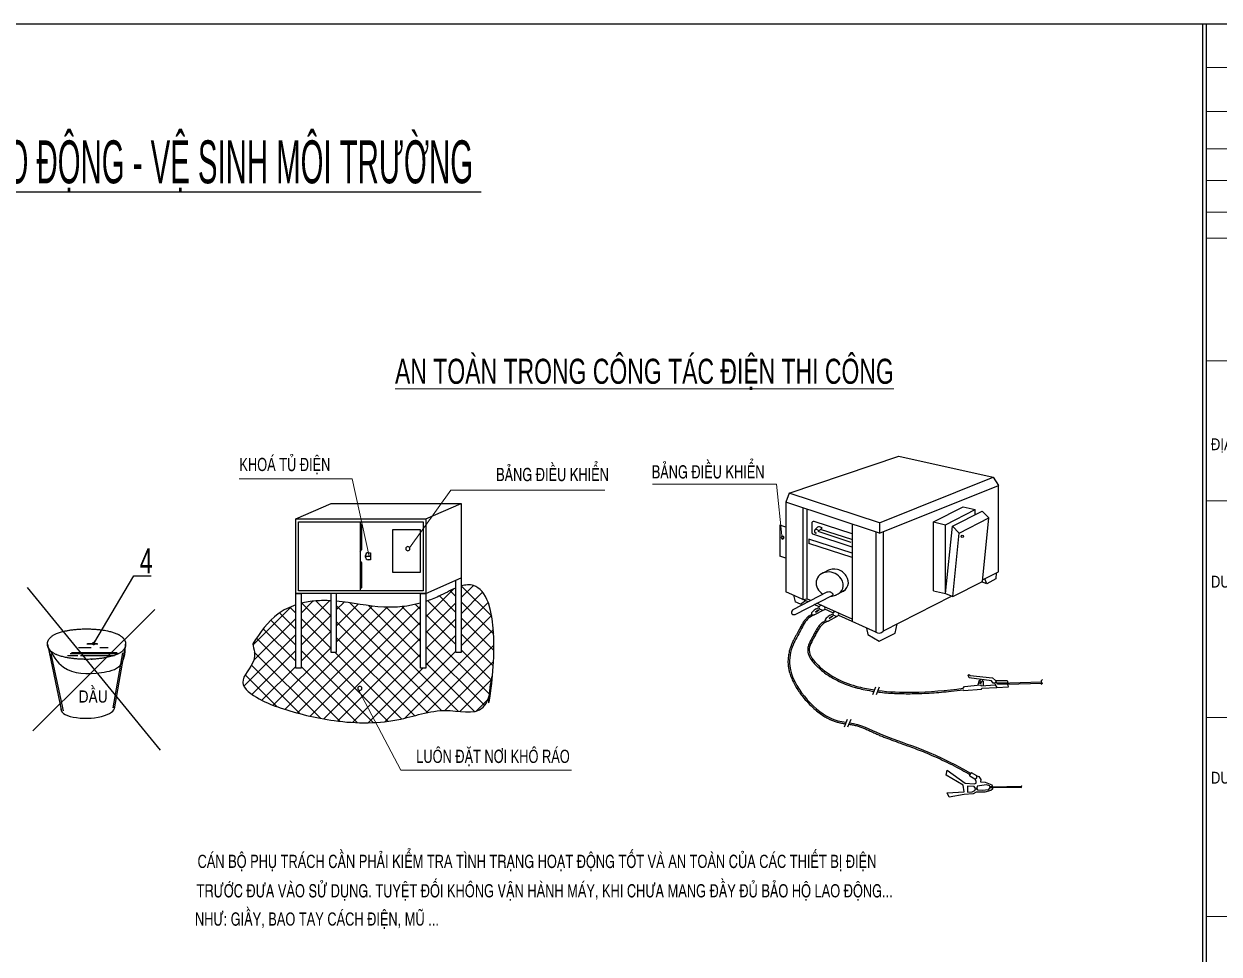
# Model space of a CAD drawing. Header units: millimetres. Extents: x -346728 to 1320345, y -537202 to -385966.
# Drawn here: x 756256 to 790006, y -506856 to -480568 of the extents above; entities that cross this region are included whole.
import ezdxf
from ezdxf.enums import TextEntityAlignment as Align

# ---------------------------------------------------------------- set-up
doc = ezdxf.new("R2010")
doc.units = ezdxf.units.MM
doc.header["$LTSCALE"] = 100
for name, color, linetype in [('1', 1, 'Continuous'), ('3', 3, 'Continuous'), ('hach', 253, 'Continuous'), ('manh', 4, 'Continuous')]:
    doc.layers.add(name, color=color, linetype=linetype)
for name, color, linetype, lineweight in [('Chu text vini xxxxxxxxxxxxxxxxxxxxxxxxxxxxxxxxx', 7, 'Continuous', 15), ('DIM', 5, 'Continuous', 20), ('Khich thuoc 0.2', 8, 'Continuous', 20), ('TEXT', 8, 'Continuous', 25), ('TUONG', 4, 'Continuous', 20)]:
    doc.layers.add(name, color=color, linetype=linetype, lineweight=lineweight)
doc.styles.add('AVANTH', font='VHAVAN.TTF')
doc.styles.add('KT-ND-.SHX', font='Arial_1.ttf', dxfattribs={"width": 0.8})
doc.styles.add('l1', font='VHAVAN.TTF', dxfattribs={"width": 0.8})
doc.styles.add('T2', font='VHARIALN.TTF', dxfattribs={"width": 0.8})
doc.styles.add('WMF-.VnArial NarrowH0', font='VHARIALN.TTF')
doc.dimstyles.new('1', dxfattribs={"dimtxt": 300, "dimasz": 100, "dimexe": 120, "dimexo": 0, "dimgap": 70, "dimtad": 1, "dimtoh": 1, "dimdec": 0, "dimlfac": 0.625, "dimzin": 0, "dimdsep": 46, "dimtxsty": 'AVANTH', "dimblk": 'DOT', "dimcen": 0.1, "dimdle": 70, "dimclrd": 8, "dimclre": 8, "dimclrt": 4, "dimadec": 0, "dimazin": 0, "dimtfac": 1, "dimtdec": 0, "dimtix": 1, "dimtmove": 2, "dimatfit": 0, "dimldrblk": 'DOT', "dimfxl": 1, "dimtolj": 1, "dimtzin": 0, "dimarcsym": 0})

# ---------------------------------------------------------------- blocks, each defined once
blk = doc.blocks.new('LVL-KHUNGTEN')
at = {"color": 1}
blk.add_line((111604, 41093), (111604, 62), dxfattribs=at)
blk.add_lwpolyline([(61073, 41093), (119124, 41093), (119124, 62), (61073, 62)], close=True)
blk.add_lwpolyline([(111534, 41093), (119124, 41093), (119124, 62), (111534, 62)], close=True, dxfattribs=at)
at = {"layer": 'DEFPOINTS'}
blk.add_line((61073, 41093), (119124, 41093), dxfattribs=at)
at = {"layer": 'DIM'}
for p, q in [((111604, 40173), (119051, 40173)), ((111604, 39246), (119051, 39246)), ((111604, 38460), (119051, 38460)), ((111604, 37789), (119051, 37789)), ((111604, 37118), (119051, 37118)), ((111604, 36573), (119051, 36573)), ((111604, 33988), (119051, 33988)), ((111604, 31031), (119051, 31031)), ((111604, 26462), (119051, 26462)), ((111604, 22265), (119051, 22265))]:
    blk.add_line(p, q, dxfattribs=at)
at = {"layer": 'Chu text vini xxxxxxxxxxxxxxxxxxxxxxxxxxxxxxxxx', "style": 'KT-ND-.SHX', "width": 0.8}
for s, p in [('ĐỊA ĐIỂM/ LOCATION: ', (113184, 32235)), ('DUYỆT/ CONFIRM BY:', (113161, 29333)), ('DUYỆT/ CONFIRM BY:', (113161, 25198))]:
    blk.add_text(s, height=248.79, rotation=360, dxfattribs=at).set_placement(p, align=Align.MIDDLE)

msp = doc.modelspace()

# ---------------------------------------------------------------- hatches: boundary and pattern name
at = {"layer": 'hach'}
h = msp.add_hatch(dxfattribs=at)
h.set_pattern_fill('ANSI37', color=256, scale=101.091092, style=0)
h.set_pattern_definition([(45, (462608.36, -720618), (-226.95598, 226.95598), []), (135, (462608.36, -720618), (-226.95598, -226.95598), [])])
edge = h.paths.add_edge_path()
edge.add_spline(control_points=[(763931.9, -496988.7), (763752.4, -497049.1), (763246.9, -497297.9), (762927.9, -497770), (762715.9, -498083.8), (762754.2, -498242.4), (762849.6, -498636.9), (762186.2, -499181.8), (762922.3, -499688.7), (763757, -499997.8), (765116.6, -500343.9), (766787.3, -500343.1), (768086.2, -499818), (769165.4, -500142.4), (769362.2, -499658.7), (769382.7, -499594.6)], knot_values=[23854.3430677, 23854.3430677, 23854.3430677, 23854.3430677, 24590.8305975, 26051.7016508, 26051.7016508, 26051.7016508, 26670.6464248, 27591.4443716, 28465.2423648, 29314.7073415, 31379.9872113, 33858.473315, 35729.4168186, 37090.631725, 37284.2314358, 37284.2314358, 37284.2314358, 37284.2314358], degree=3, periodic=0)
edge.add_spline(control_points=[(769382.7, -499594.6), (769469, -499324.5), (769496.8, -498680.2), (769402.2, -499400.1), (769383.4, -499587.3), (769382.7, -499594.6)], knot_values=[37284.2314358, 37284.2314358, 37284.2314358, 37284.2314358, 38100.0016342, 38835.3623148, 38866.1912967, 38866.1912967, 38866.1912967, 38866.1912967], degree=3, periodic=0)
edge.add_spline(control_points=[(769382.7, -499594.6), (769302.6, -500410.4), (769871.9, -497388.1), (769039.3, -496383.5), (768726.9, -496418.7), (768602.6, -496456.5)], knot_values=[38866.1912967, 38866.1912967, 38866.1912967, 38866.1912967, 42321.6574601, 43172.80517, 43690.5221709, 43690.5221709, 43690.5221709, 43690.5221709], degree=3, periodic=0)
edge.add_line((768602.6, -496456.5), (768602.6, -498333.3))
edge.add_line((768602.6, -498333.3), (768453.5, -498333.3))
edge.add_line((768453.5, -498333.3), (768453.5, -496511.2))
edge.add_spline(control_points=[(768453.5, -496511.2), (768295.7, -496577.4), (768007.5, -496736.2), (767726.5, -496848.5), (767606.7, -496888.7)], knot_values=[43893.950397, 43893.950397, 43893.950397, 43893.950397, 44530.5193377, 45010.0315197, 45010.0315197, 45010.0315197, 45010.0315197], degree=3, periodic=0)
edge.add_line((767606.7, -496888.7), (767606.7, -498773))
edge.add_line((767606.7, -498773), (767457.6, -498773))
edge.add_line((767457.6, -498773), (767457.6, -496934.9))
edge.add_spline(control_points=[(767457.6, -496934.9), (767108.3, -497033.9), (766329.5, -497108.2), (765530, -496922.8), (765076.9, -496881.7)], knot_values=[45209.4866569, 45209.4866569, 45209.4866569, 45209.4866569, 46615.4733857, 48401.9696533, 48401.9696533, 48401.9696533, 48401.9696533], degree=3, periodic=0)
edge.add_line((765076.9, -496881.7), (765076.9, -498333.3))
edge.add_line((765076.9, -498333.3), (764927.8, -498333.3))
edge.add_line((764927.8, -498333.3), (764927.8, -496870.7))
edge.add_spline(control_points=[(764927.8, -496870.7), (764784.4, -496862.6), (764501.7, -496862), (764216.9, -496909), (764080.9, -496944.4)], knot_values=[48597.6155212, 48597.6155212, 48597.6155212, 48597.6155212, 49161.3501629, 49704.921724, 49704.921724, 49704.921724, 49704.921724], degree=3, periodic=0)
edge.add_line((764080.9, -496944.4), (764080.9, -498773))
edge.add_line((764080.9, -498773), (763931.9, -498773))
edge.add_line((763931.9, -498773), (763931.9, -496988.7))
at = {"layer": 'manh'}
h = msp.add_hatch(dxfattribs=at)
h.set_pattern_fill('AR-RROOF', color=8, scale=247.107132, style=0)
h.set_pattern_definition([(0, (737913.63, -516614.07), (543.6357, 247.1071), [3706.607, -494.214, 1235.536, -247.107]), (0, (738242.3, -516490.5), (-247.107, 328.6525), [741.321, -81.545, 1482.643, -185.33]), (0, (738037.19, -516404.03), (1284.9571, 165.5618), [1976.857, -345.95, 988.4285, -247.107])])
edge = h.paths.add_edge_path()
edge.add_spline(control_points=[(758941.5, -498358.9), (758659.6, -498197.3), (758122.4, -497893.7), (757649.4, -498283.1), (757424.3, -498468.4)], knot_values=[0, 0, 0, 0, 5327.3632359, 10164.4536765, 10164.4536765, 10164.4536765, 10164.4536765], degree=3, periodic=0)
edge.add_spline(control_points=[(757424.3, -498468.4), (757437.6, -498471.3), (757451.1, -498474), (757494.8, -498482.6), (757525.7, -498487.9), (757589, -498497.6), (757621.3, -498501.9), (757687.2, -498509.6), (757720.8, -498512.9), (757788.7, -498518.4), (757823.1, -498520.6), (757892.5, -498524.1), (757927.5, -498525.2), (758014.9, -498526.8), (758067.5, -498526.5), (758172, -498523.6), (758223.9, -498520.9), (758314.4, -498514.1), (758353.4, -498510.4), (758429.7, -498501.7), (758467.1, -498496.6), (758534, -498486), (758563.8, -498480.7), (758621.7, -498469.1), (758649.8, -498462.9), (758699.9, -498450.5), (758722.1, -498444.5), (758765.2, -498431.9), (758786.1, -498425.2), (758822.9, -498412.3), (758839.2, -498406.2), (758870.7, -498393.4), (758886, -498386.8), (758913.1, -498373.9), (758925.1, -498367.9), (758938.3, -498360.7), (758939.9, -498359.8), (758941.5, -498358.9)], knot_values=[4.0729516, 4.0729516, 4.0729516, 4.0729516, 4.1211891, 4.1211891, 4.2270388, 4.2270388, 4.3328884, 4.3328884, 4.438738, 4.438738, 4.5445876, 4.5445876, 4.6504372, 4.6504372, 4.8085373, 4.8085373, 4.9666375, 4.9666375, 5.0891483, 5.0891483, 5.2116591, 5.2116591, 5.3143863, 5.3143863, 5.4171135, 5.4171135, 5.5034308, 5.5034308, 5.589748, 5.589748, 5.6615144, 5.6615144, 5.7332808, 5.7332808, 5.7931561, 5.7931561, 5.8011973, 5.8011973, 5.8011973, 5.8011973], degree=3, periodic=0)

# ---------------------------------------------------------------- linework, layer by layer
at = {"layer": '1', "ltscale": 50}
for centre, start, end in [((767097, -495397.6, 455.8), 0, 180), ((767097, -495397.6, 455.8), 180, 0), ((765741.8, -499345.3, 455.8), 0, 180), ((765741.8, -499345.3, 455.8), 180, 0)]:
    msp.add_arc(centre, 56.9, start, end, dxfattribs=at)
at = {"layer": '3'}
for p, q in [((777865.8, -493833.2, 455.8), (780963.1, -492780.3, 455.8)), ((780963.1, -492780.3, 455.8), (783630.3, -493382, 455.8)), ((780416.6, -494670.8, 455.8), (783630.3, -493382, 455.8)), ((783630.3, -493382, 455.8), (783773.8, -493609.8, 455.8)), ((780416.6, -494956.1, 455.8), (783773.8, -493609.8, 455.8)), ((783773.8, -496051.2, 455.8), (783773.8, -493609.8, 455.8)), ((777865.8, -493833.2, 455.8), (777767.4, -494086.3, 455.8)), ((780416.6, -494956.1, 455.8), (777767.4, -494086.3, 455.8)), ((777767.4, -494086.3, 455.8), (777767.4, -496616.6, 455.8)), ((780416.6, -494670.8, 455.8), (777865.8, -493833.2, 455.8)), ((763931.9, -494559.2, 455.8), (764927.8, -494119.5, 455.8)), ((764927.8, -494119.5, 455.8), (768602.6, -494119.5, 455.8)), ((767606.7, -494559.2, 455.8), (768602.6, -494119.5, 455.8)), ((768602.6, -494119.5, 455.8), (768602.6, -496225.9, 455.8)), ((778251.6, -494245.3, 455.8), (778251.6, -496833.6, 455.8)), ((778362.3, -494281.6, 455.8), (778362.3, -496811.9, 455.8)), ((781945.7, -494643.9, 455.8), (782781.7, -494213, 455.8)), ((782283.5, -494720.1, 455.8), (783119.5, -494289.2, 455.8)), ((782475.7, -494765.9, 455.8), (783311.7, -494335, 455.8)), ((782781.7, -494213, 455.8), (783119.5, -494289.2, 455.8)), ((783119.5, -494434.1, 455.8), (783119.5, -494289.2, 455.8)), ((783311.7, -494335, 455.8), (783502.9, -494528.5, 455.8)), ((763931.9, -494559.2, 455.8), (767606.7, -494559.2, 455.8)), ((763931.9, -496665.7, 455.8), (763931.9, -494559.2, 455.8)), ((764007.7, -494635, 455.8), (767530.9, -494635, 455.8)), ((764007.7, -496589.8, 455.8), (764007.7, -494635, 455.8)), ((765748.2, -494635, 455.8), (765748.2, -496589.8, 455.8)), ((765790.3, -494720.6, 455.8), (765748.2, -494690, 455.8)), ((765769.3, -494705.3, 455.8), (765769.3, -495452.2, 455.8)), ((765790.3, -494720.6, 455.8), (765790.3, -495428, 455.8)), ((767530.9, -494635, 455.8), (767530.9, -496589.8, 455.8)), ((767606.7, -494559.2, 455.8), (767606.7, -496665.7, 455.8)), ((777767.4, -494792.4, 455.8), (777599.5, -494737.3, 455.8)), ((777599.5, -494737.3, 455.8), (777599.5, -495609.2, 455.8)), ((778501.7, -494679, 455.8), (778501.7, -494939.6, 455.8)), ((779642.3, -494980.7, 455.8), (778570.8, -494628.9, 455.8)), ((779642.3, -494701.9, 455.8), (779642.3, -497457.1, 455.8)), ((780416.6, -494670.8, 455.8), (780416.6, -494956.1, 455.8)), ((781945.7, -494643.9, 455.8), (782283.5, -494720.1, 455.8)), ((781945.7, -496588.7, 455.8), (781945.7, -494643.9, 455.8)), ((782283.5, -496664.9, 455.8), (782283.5, -494720.1, 455.8)), ((782283.5, -496664.9, 455.8), (782475.7, -494765.9, 455.8)), ((782475.7, -494765.9, 455.8), (782666.9, -494959.4, 455.8)), ((782666.9, -494959.4, 455.8), (783502.9, -494528.5, 455.8)), ((783321.4, -496321.7, 455.8), (783502.9, -494528.5, 455.8)), ((766676.8, -494853.6, 455.8), (767444.6, -494853.6, 455.8)), ((766676.8, -496074.6, 455.8), (766676.8, -494853.6, 455.8)), ((767444.6, -494853.6, 455.8), (767444.6, -496074.6, 455.8)), ((779642.3, -495352.3, 455.8), (778538, -494989.7, 455.8)), ((778668.3, -494794.6, 455.8), (778593.4, -494869.3, 455.8)), ((778637.8, -494964.3, 455.8), (778614.2, -494956.6, 455.8)), ((779619.6, -495219.2, 455.8), (778688.7, -494913.5, 455.8)), ((778796.1, -494806.2, 455.8), (778721.9, -494781.8, 455.8)), ((778796.1, -494806.2, 455.8), (778737.4, -494864.8, 455.8)), ((779638.5, -495143.5, 455.8), (778750.4, -494851.9, 455.8)), ((780310.3, -494921.2, 455.8), (780310.3, -497756.6, 455.8)), ((780522.8, -494921.2, 455.8), (780522.8, -497726.8, 455.8)), ((782485.4, -496752.6, 455.8), (782666.9, -494959.4, 455.8)), ((765748.2, -495476.4, 455.8), (765790.3, -495428, 455.8)), ((778425.7, -495126, 455.8), (778425.7, -495252.6, 455.8)), ((779642.3, -495525.4, 455.8), (778425.7, -495126, 455.8)), ((779642.3, -495652.1, 455.8), (778425.7, -495252.6, 455.8)), ((765748.2, -495748.5, 455.8), (765790.3, -495796.8, 455.8)), ((765769.3, -495772.6, 455.8), (765769.3, -496519.5, 455.8)), ((765901.7, -495635, 455.8), (765901.7, -495589.8, 455.8)), ((765901.7, -495612.4, 455.8), (766045, -495612.4, 455.8)), ((765977.6, -495514, 455.8), (766045, -495514, 455.8)), ((766045, -495710.8, 455.8), (765977.6, -495710.8, 455.8)), ((766045, -495514, 455.8), (766045, -495710.8, 455.8)), ((777767.4, -495664.3, 455.8), (777599.5, -495609.2, 455.8)), ((765790.3, -495796.8, 455.8), (765790.3, -496504.3, 455.8)), ((767444.6, -496074.6, 455.8), (766676.8, -496074.6, 455.8)), ((778790.4, -496102.2, 455.8), (778935.6, -496021, 455.8)), ((783325.3, -496282.3, 455.8), (783773.8, -496051.2, 455.8)), ((783714, -496082, 455.8), (783704, -496251.7, 455.8)), ((767606.7, -496665.7, 455.8), (768602.6, -496225.9, 455.8)), ((768453.5, -498333.3, 455.8), (768453.5, -496291.8, 455.8)), ((768602.6, -496225.9, 455.8), (768602.6, -498333.3, 455.8)), ((782485.4, -496752.6, 455.8), (783321.4, -496321.7, 455.8)), ((783450.4, -496391.1, 455.8), (783297.8, -496333.9, 455.8)), ((783450.4, -496391.1, 455.8), (783394.3, -496246.8, 455.8)), ((783704, -496251.7, 455.8), (783450.4, -496391.1, 455.8)), ((763931.9, -496665.7, 455.8), (764080.9, -496665.7, 455.8)), ((763931.9, -498773, 455.8), (763931.9, -496665.7, 455.8)), ((767606.7, -496665.7, 455.8), (763931.9, -496665.7, 455.8)), ((767530.9, -496589.8, 455.8), (764007.7, -496589.8, 455.8)), ((764080.9, -496665.7, 455.8), (764080.9, -498773, 455.8)), ((764927.8, -498333.3, 455.8), (764927.8, -496665.7, 455.8)), ((765076.9, -496665.7, 455.8), (765076.9, -498333.3, 455.8)), ((765790.3, -496504.3, 455.8), (765748.2, -496534.8, 455.8)), ((767457.6, -496665.7, 455.8), (767606.7, -496665.7, 455.8)), ((767457.6, -498773, 455.8), (767457.6, -496665.7, 455.8)), ((767606.7, -496665.7, 455.8), (767606.7, -498773, 455.8)), ((778397.8, -496899.2, 455.8), (777767.4, -496616.6, 455.8)), ((777980.8, -497114.1, 455.8), (778939.6, -496619.9, 455.8)), ((777990.2, -496716.5, 455.8), (778038.8, -496902.1, 455.8)), ((778036.6, -497257.1, 455.8), (779075.7, -496721.5, 455.8)), ((779185.2, -496708.2, 455.8), (779431.1, -496570.7, 455.8)), ((780534.2, -497721, 455.8), (782446, -496735.6, 455.8)), ((781945.7, -496588.7, 455.8), (782283.5, -496664.9, 455.8)), ((782283.5, -496664.9, 455.8), (782485.4, -496752.6, 455.8)), ((778188.7, -496969.3, 455.8), (778038.8, -496902.1, 455.8)), ((778188.7, -496969.3, 455.8), (778325.9, -496867, 455.8)), ((778251.6, -496833.6, 455.8), (778362.3, -496811.9, 455.8)), ((778471.8, -496861, 455.8), (778362.3, -496811.9, 455.8)), ((778571.7, -497266.8, 455.8), (778849.1, -497123.8, 455.8)), ((778709, -497038.7, 455.8), (778576, -496979.1, 455.8)), ((778605.8, -497183.1, 455.8), (778693.3, -497117.6, 455.8)), ((778704.3, -497134, 455.8), (778616.7, -497199.5, 455.8)), ((778627.4, -497100.1, 455.8), (778705.3, -497060, 455.8)), ((778846.5, -497029, 455.8), (778650, -496940.9, 455.8)), ((778693.3, -497117.6, 455.8), (778704.3, -497134, 455.8)), ((778733.8, -497011.5, 455.8), (778768.1, -496993.8, 455.8)), ((778814.8, -497141.5, 455.8), (778736.3, -497106.4, 455.8)), ((779642.3, -497385.8, 455.8), (778846.5, -497029, 455.8)), ((779100.5, -497214.2, 455.8), (778872.2, -497111.9, 455.8)), ((778616.7, -497199.5, 455.8), (778605.8, -497183.1, 455.8)), ((778963.2, -497442.3, 455.8), (779240.6, -497299.3, 455.8)), ((778997.3, -497358.6, 455.8), (779084.8, -497293.1, 455.8)), ((779008.2, -497375, 455.8), (778997.3, -497358.6, 455.8)), ((779095.7, -497309.5, 455.8), (779008.2, -497375, 455.8)), ((779018.9, -497275.6, 455.8), (779096.8, -497235.5, 455.8)), ((779125.3, -497187, 455.8), (779159.6, -497169.4, 455.8)), ((779206.2, -497317, 455.8), (779127.8, -497281.9, 455.8)), ((780310.3, -497756.6, 455.8), (779263.7, -497287.4, 455.8)), ((780053, -497641.2, 455.8), (780087.9, -497822.4, 455.8)), ((780404.9, -498012.5, 455.8), (780861.3, -497784.4, 455.8)), ((780861.3, -497784.4, 455.8), (780916.6, -497523.8, 455.8)), ((780087.9, -497822.4, 455.8), (780404.9, -498012.5, 455.8)), ((765076.9, -498333.3, 455.8), (764927.8, -498333.3, 455.8)), ((768602.6, -498333.3, 455.8), (768453.5, -498333.3, 455.8)), ((764080.9, -498773, 455.8), (763931.9, -498773, 455.8)), ((767606.7, -498773, 455.8), (767457.6, -498773, 455.8)), ((782917.4, -498973.2, 455.8), (782938.4, -498949.3, 455.8)), ((782944.4, -499045, 455.8), (782917.4, -498973.2, 455.8)), ((782938.4, -498949.3, 455.8), (782977.3, -498985.2, 455.8)), ((783576.5, -499134.8, 455.8), (782944.4, -499045, 455.8)), ((782977.3, -498985.2, 455.8), (783606.5, -499048, 455.8)), ((783220, -499134.8, 455.8), (783196.2, -499253.4, 455.8)), ((783252.9, -499135.3, 455.8), (783220, -499134.8, 455.8)), ((783260.4, -499089.9, 455.8), (783249.9, -499152.8, 455.8)), ((783249.9, -499152.8, 455.8), (783303.9, -499164.7, 455.8)), ((783303.9, -499164.7, 455.8), (783330.7, -499099.9, 455.8)), ((783317.1, -499132.8, 455.8), (783345.8, -499137.8, 455.8)), ((783345.8, -499137.8, 455.8), (783345.8, -499269.6, 455.8)), ((783627.4, -499197.7, 455.8), (783576.5, -499134.8, 455.8)), ((783606.5, -499048, 455.8), (783696.3, -499125.8, 455.8)), ((783696.3, -499125.8, 455.8), (784022.9, -499122.8, 455.8)), ((783755.4, -499223.4, 455.8), (783709.6, -499160, 455.8)), ((783795, -499197.6, 455.8), (784977.7, -499164.1, 455.8)), ((784022.9, -499122.8, 455.8), (784043.8, -499185.7, 455.8)), ((780307.9, -499307.5, 455.8), (780220.2, -499532.8, 455.8)), ((780408.2, -499307.5, 455.8), (780320.5, -499532.8, 455.8)), ((782781, -499344.7, 455.8), (782815.1, -499295.7, 455.8)), ((782782.2, -499387, 455.8), (782800.6, -499404.2, 455.8)), ((782800.6, -499404.2, 455.8), (783294.9, -499365.3, 455.8)), ((782815.1, -499295.7, 455.8), (783270.8, -499245.1, 455.8)), ((783270.8, -499245.1, 455.8), (783285.3, -499274, 455.8)), ((783285.3, -499274, 455.8), (783683.1, -499245.1, 455.8)), ((783294.9, -499365.3, 455.8), (783303.9, -499341.3, 455.8)), ((783303.9, -499341.3, 455.8), (783726.5, -499317.4, 455.8)), ((783678.1, -499200.6, 455.8), (783627.4, -499197.7, 455.8)), ((783681.2, -499226.8, 455.8), (783683.1, -499245.1, 455.8)), ((783683.1, -499245.1, 455.8), (783726.5, -499317.4, 455.8)), ((783726.5, -499317.4, 455.8), (784059.2, -499302.9, 455.8)), ((784043.8, -499185.7, 455.8), (783738.7, -499200.3, 455.8)), ((784044.7, -499223.4, 455.8), (783755.4, -499223.4, 455.8)), ((784025.2, -499223.4, 455.8), (785010.9, -499196.1, 455.8)), ((784059.2, -499302.9, 455.8), (784044.7, -499223.4, 455.8)), ((779503, -500220.9, 455.8), (779415.3, -500446.2, 455.8)), ((779603.2, -500220.9, 455.8), (779515.5, -500446.2, 455.8)), ((782297.3, -501795.1, 455.8), (782322.8, -501654, 455.8)), ((782779, -502077.4, 455.8), (782297.3, -501795.1, 455.8)), ((782322.8, -501654, 455.8), (782836.9, -502024.2, 455.8)), ((782995.4, -501737.6, 455.8), (782962.3, -501792.7, 455.8)), ((782967.2, -501814, 455.8), (783105.8, -501904.1, 455.8)), ((783167.5, -501821, 455.8), (783016.9, -501732.1, 455.8)), ((783167.5, -501821, 455.8), (783217.3, -501838.4, 455.8)), ((783217.3, -501838.4, 455.8), (783278.8, -501925.5, 455.8)), ((782806.8, -502269.4, 455.8), (782779, -502077.4, 455.8)), ((782836.9, -502024.2, 455.8), (783091.7, -502045, 455.8)), ((782897.6, -502105.1, 455.8), (782897.6, -502276.4, 455.8)), ((783094.4, -502114.4, 455.8), (782897.6, -502105.1, 455.8)), ((783091.7, -502045, 455.8), (783142.6, -502021.8, 455.8)), ((783124.6, -502174.5, 455.8), (783094.4, -502114.4, 455.8)), ((783149.6, -501968.6, 455.8), (783109.7, -501904.9, 455.8)), ((783113, -502230.1, 455.8), (783124.6, -502186.1, 455.8)), ((783120.5, -501901.7, 455.8), (783162.2, -501874.2, 455.8)), ((783161.6, -502172.2, 455.8), (783124.6, -502174.5, 455.8)), ((783124.6, -502186.1, 455.8), (783163.9, -502181.5, 455.8)), ((783142.6, -502021.8, 455.8), (783149.6, -501968.6, 455.8)), ((783173.2, -502109.8, 455.8), (783161.6, -502172.2, 455.8)), ((783163.9, -502181.5, 455.8), (783180.1, -502209.3, 455.8)), ((783434.9, -502072.7, 455.8), (783173.2, -502109.8, 455.8)), ((783278.8, -501925.5, 455.8), (783268.1, -501989.5, 455.8)), ((783268.1, -501989.5, 455.8), (783400.2, -501991.8, 455.8)), ((783316.8, -502223.1, 455.8), (783504.4, -502202.3, 455.8)), ((783400.2, -501991.8, 455.8), (783587.7, -502068.1, 455.8)), ((783532.2, -502098.2, 455.8), (783434.9, -502072.7, 455.8)), ((783504.4, -502202.3, 455.8), (783539.1, -502151.4, 455.8)), ((783534.5, -502119, 455.8), (783532.2, -502098.2, 455.8)), ((783534.5, -502119, 455.8), (783539.1, -502151.4, 455.8)), ((783606.3, -502128.3, 455.8), (783534.5, -502119, 455.8)), ((783539.1, -502151.4, 455.8), (783606.3, -502151.4, 455.8)), ((783608.6, -502190.7, 455.8), (783560, -502232.4, 455.8)), ((783587.7, -502068.1, 455.8), (783606.3, -502128.3, 455.8)), ((783606.3, -502128.3, 455.8), (784417.3, -502112.6, 455.8)), ((783606.3, -502151.4, 455.8), (784417.3, -502135.8, 455.8)), ((783606.3, -502151.4, 455.8), (783608.6, -502190.7, 455.8)), ((782325.1, -502294.9, 455.8), (782806.8, -502269.4, 455.8)), ((782385.3, -502422.1, 455.8), (782325.1, -502294.9, 455.8)), ((782811.9, -502345.8, 455.8), (782385.3, -502422.1, 455.8)), ((783062, -502324.9, 455.8), (782811.9, -502345.8, 455.8)), ((782897.6, -502276.4, 455.8), (783034.2, -502269.4, 455.8)), ((783034.2, -502269.4, 455.8), (783113, -502230.1, 455.8)), ((783143.1, -502276.4, 455.8), (783062, -502324.9, 455.8)), ((783393.2, -502278.7, 455.8), (783143.1, -502276.4, 455.8)), ((783180.1, -502209.3, 455.8), (783316.8, -502223.1, 455.8)), ((783560, -502232.4, 455.8), (783393.2, -502278.7, 455.8))]:
    msp.add_line(p, q, dxfattribs=at)
for centre, radius in [((782754.1, -495050.3, 455.8), 31.7), ((783264.9, -499194.7, 455.8), 16.9)]:
    msp.add_circle(centre, radius, dxfattribs=at)
for centre, radius, start, end in [((778554.4, -494679, 455.8), 52.7, 71.82292, 180), ((778705.5, -494831.8, 455.8), 52.7, 71.82292, 134.97238), ((778705.5, -494831.8, 455.8), 52.7, 71.82292, 134.97238), ((777682.3, -495085.5, 455.8), 39.5, 0, 180), ((777682.3, -495085.5, 455.8), 39.5, 180, 0), ((778554.4, -494939.6, 455.8), 52.7, 180, 251.82292), ((778630.6, -494906.6, 455.8), 52.7, 48.63644, 251.82292), ((778700.2, -494827.6, 455.8), 52.7, 228.63644, 314.97238), ((765977.6, -495589.8, 455.8), 75.8, 90, 180), ((765977.6, -495635, 455.8), 75.8, 180, 270), ((778757.9, -497058.3, 455.8), 52.7, 117.26752, 245.8532), ((778825, -497077, 455.8), 52.7, 297.26752, 65.8532), ((779149.4, -497233.9, 455.8), 52.7, 117.26752, 245.8532), ((779216.5, -497252.5, 455.8), 52.7, 297.26752, 65.8532), ((780401.7, -497609.7, 455.8), 173, 238.12036, 314.42331), ((783729.4, -499207.8, 455.8), 51.8, 112.52935, 201.46139), ((782975.8, -501800.8, 455.8), 15.8, 149.01193, 237.00131), ((783008.9, -501745.7, 455.8), 15.8, 59.44492, 149.01193), ((783096.9, -501840.8, 455.8), 73.3, 332.89058, 15.73072), ((783111.8, -501894.8, 455.8), 11.1, 237.00131, 321.31328)]:
    msp.add_arc(centre, radius, start, end, dxfattribs=at)
for centre, major_axis, ratio, start_param, end_param in [((779003.7, -496397.2), (-362, 118.9), 0.8851729, 3.9496624, 7.6243516), ((779148.8, -496316.1), (-362, 118.9), 0.8851729, 3.9496624, 5.6032743), ((778859.5, -496349.9), (520.8, -171), 0.680908, 5.5712705, 6.9951001), ((779004.6, -496268.7), (520.8, -171), 0.680908, 5.5712705, 6.9951001), ((779003.7, -496397.2), (-362, 118.9), 0.8851729, 8.2390263, 8.6167082)]:
    msp.add_ellipse(centre, major_axis=major_axis, ratio=ratio, start_param=start_param, end_param=end_param, dxfattribs=at)
for points, knots in [([(763931.9, -496988.7), (763752.4, -497049.1), (763246.9, -497297.9), (762927.9, -497770), (762715.9, -498083.8), (762754.2, -498242.4), (762849.6, -498636.9), (762186.2, -499181.8), (762922.3, -499688.7), (763757, -499997.8), (765116.6, -500343.9), (766787.3, -500343.1), (768086.2, -499818), (769422.4, -500219.7), (769508.4, -498592.1), (769195.6, -500972.4), (769877.2, -497394.5), (769039.3, -496383.5), (768726.9, -496418.7), (768602.6, -496456.5)], [23854.3430677, 23854.3430677, 23854.3430677, 23854.3430677, 24590.8305975, 26051.7016508, 26051.7016508, 26051.7016508, 26670.6464248, 27591.4443716, 28465.2423648, 29314.7073415, 31379.9872113, 33858.473315, 35729.4168186, 37090.631725, 38100.0016342, 38835.3623148, 42321.6574601, 43172.80517, 43690.5221709, 43690.5221709, 43690.5221709, 43690.5221709]), ([(768453.5, -496511.2), (768295.7, -496577.4), (768007.5, -496736.2), (767726.5, -496848.5), (767606.7, -496888.7)], [43893.950397, 43893.950397, 43893.950397, 43893.950397, 44530.5193377, 45010.0315197, 45010.0315197, 45010.0315197, 45010.0315197]), ([(764927.8, -496870.7), (764784.4, -496862.6), (764501.7, -496862), (764216.9, -496909), (764080.9, -496944.4)], [48597.6155212, 48597.6155212, 48597.6155212, 48597.6155212, 49161.3501629, 49704.921724, 49704.921724, 49704.921724, 49704.921724]), ([(767457.6, -496934.9), (767108.3, -497033.9), (766329.5, -497108.2), (765530, -496922.8), (765076.9, -496881.7)], [45209.4866569, 45209.4866569, 45209.4866569, 45209.4866569, 46615.4733857, 48401.9696533, 48401.9696533, 48401.9696533, 48401.9696533]), ([(778627.4, -497100.1), (778608.3, -497113), (778569, -497139.5), (778525.6, -497183.3), (778480.9, -497230.3), (778505.5, -497266.4), (778537.4, -497271.1), (778558.1, -497269.6), (778571.7, -497266.8)], [0, 0, 0, 0, 128.9268919, 266.4671555, 374.6923902, 432.5742622, 471.6995643, 552.8886652, 552.8886652, 552.8886652, 552.8886652]), ([(778500.7, -497257), (778490.1, -497262.8), (778479.4, -497268.8), (778455.1, -497283.3), (778441.5, -497291.9), (778423.9, -497303.9), (778419.7, -497306.9), (778412.3, -497312.3), (778409, -497314.7), (778403.6, -497318.9), (778401.4, -497320.6), (778397.5, -497323.7), (778395.7, -497325.1), (778392.2, -497328), (778390.5, -497329.4), (778385.3, -497333.8), (778381.9, -497336.7), (778371.9, -497345.7), (778365.4, -497351.8), (778346.9, -497370.1), (778335.4, -497382.6), (778313.7, -497408.6), (778303.3, -497422), (778283.6, -497449.4), (778274.2, -497463.5), (778256.2, -497492.1), (778247.5, -497506.6), (778230.5, -497536.1), (778222.3, -497551), (778203, -497586.9), (778192, -497608), (778177.1, -497636.6), (778173.2, -497644), (778166.4, -497657), (778163.5, -497662.6), (778157.3, -497674.3), (778154.1, -497680.3), (778147.6, -497692.5), (778144.3, -497698.6), (778134.4, -497716.9), (778127.7, -497729.1), (778107.3, -497766), (778093.3, -497790.8), (778065.2, -497841), (778051, -497866.5), (778022.9, -497918.5), (778009, -497944.9), (777987.3, -497988), (777979.3, -498004.2), (777965.1, -498034.3), (777958.7, -498048.2), (777946.5, -498075.7), (777940.7, -498089.4), (777929.3, -498117.1), (777923.7, -498131.1), (777907.6, -498173.8), (777897.6, -498202.8), (777875.2, -498275.7), (777863.8, -498320.2), (777845.8, -498411.4), (777839.3, -498458.1), (777832, -498553.3), (777831.3, -498601.9), (777835, -498666.2), (777836.2, -498681.4), (777838.6, -498704.9), (777839.5, -498713.1), (777842.6, -498737.8), (777845, -498754.4), (777850.7, -498787.5), (777854, -498804.1), (777864.8, -498853.9), (777873.6, -498887.1), (777898.5, -498969.2), (777916.2, -499017.9), (777956.9, -499114.9), (777979.8, -499163.2), (778030.1, -499258.8), (778057.5, -499306.1), (778116.1, -499399.4), (778147.2, -499445.3), (778212.8, -499535.2), (778247.1, -499579.2), (778333.3, -499683), (778386.4, -499741.6), (778495.8, -499852.4), (778552, -499904.6), (778653, -499990.5), (778697.6, -500025.7), (778786.6, -500090.7), (778831, -500120.5), (778892.9, -500158.2), (778910.8, -500168.5), (778941.1, -500185.4), (778953.6, -500192.1), (778976.5, -500204), (778986.9, -500209.2), (779007.5, -500219.2), (779017.8, -500224), (779048.4, -500237.8), (779068.6, -500246.3), (779123.7, -500267.9), (779158.2, -500279.5), (779226.3, -500299.7), (779259.8, -500308.2), (779326.4, -500323), (779359.3, -500329.3), (779416.2, -500339), (779440.2, -500342.7), (779464.2, -500346.3)], [107.3560352, 107.3560352, 107.3560352, 107.3560352, 173.8244045, 173.8244045, 260.7366067, 260.7366067, 288.2163236, 288.2163236, 309.957485, 309.957485, 324.68198, 324.68198, 336.7102377, 336.7102377, 348.7384954, 348.7384954, 372.7950109, 372.7950109, 420.9080419, 420.9080419, 513.4690298, 513.4690298, 606.0300178, 606.0300178, 698.5910057, 698.5910057, 791.1519937, 791.1519937, 883.7129817, 883.7129817, 1012.9100039, 1012.9100039, 1058.2451472, 1058.2451472, 1092.3682781, 1092.3682781, 1129.7166051, 1129.7166051, 1167.0649321, 1167.0649321, 1241.7615861, 1241.7615861, 1391.1548941, 1391.1548941, 1540.5482021, 1540.5482021, 1689.9415101, 1689.9415101, 1778.3036611, 1778.3036611, 1851.6568544, 1851.6568544, 1922.409166, 1922.409166, 1993.1614777, 1993.1614777, 2134.666101, 2134.666101, 2340.5819379, 2340.5819379, 2546.4977747, 2546.4977747, 2752.4136116, 2752.4136116, 2815.619879, 2815.619879, 2849.6708109, 2849.6708109, 2917.7726748, 2917.7726748, 2985.8745387, 2985.8745387, 3122.0782664, 3122.0782664, 3321.5530845, 3321.5530845, 3521.0279025, 3521.0279025, 3720.5027206, 3720.5027206, 3919.9775387, 3919.9775387, 4119.4523567, 4119.4523567, 4403.5505441, 4403.5505441, 4687.6487314, 4687.6487314, 4908.2666134, 4908.2666134, 5128.8844953, 5128.8844953, 5218.6314757, 5218.6314757, 5282.3699614, 5282.3699614, 5335.5103347, 5335.5103347, 5388.6507081, 5388.6507081, 5494.9314549, 5494.9314549, 5680.6523185, 5680.6523185, 5866.3731821, 5866.3731821, 6052.0940458, 6052.0940458, 6189.3095917, 6189.3095917, 6189.3095917, 6189.3095917]), ([(778571.7, -497266.8), (778519.5, -497294.2), (778340.8, -497388.1), (778201.1, -497704.3), (777940.4, -498120.9), (777733.6, -499043.3), (778745.8, -500169.1), (779318.1, -500282), (779470.4, -500304.6)], [0, 0, 0, 0, 329.7323827, 1128.750385, 1920.1299914, 2851.0838718, 5311.1186004, 6189.3095917, 6189.3095917, 6189.3095917, 6189.3095917]), ([(778892.2, -497432.5), (778882, -497438.1), (778871.9, -497443.8), (778848.2, -497457.8), (778834.8, -497466.2), (778817.2, -497478.1), (778812.9, -497481.2), (778805.2, -497486.8), (778801.9, -497489.2), (778796.2, -497493.5), (778793.8, -497495.4), (778789.5, -497498.8), (778787.5, -497500.4), (778781.2, -497505.5), (778776.9, -497509.1), (778764.5, -497520.1), (778756.4, -497527.6), (778736.6, -497547.5), (778725.1, -497560.1), (778703.4, -497586.3), (778693.1, -497599.8), (778673.4, -497627.4), (778664.1, -497641.5), (778646, -497670.3), (778637.3, -497684.9), (778620.4, -497714.5), (778612.2, -497729.5), (778592.8, -497765.5), (778581.8, -497786.7), (778567.4, -497814.4), (778564, -497820.8), (778557.9, -497832.5), (778555.2, -497837.8), (778549.7, -497848), (778547.1, -497853.1), (778542.9, -497860.9), (778541.4, -497863.7), (778538.3, -497869.4), (778536.8, -497872.3), (778532.2, -497880.8), (778529.1, -497886.5), (778519.7, -497903.7), (778513.4, -497915.2), (778497.1, -497945.1), (778487.1, -497963.7), (778467.6, -498001), (778458.2, -498019.8), (778440.4, -498057.6), (778432, -498076.7), (778418.5, -498111.4), (778413, -498126.9), (778403.5, -498158.2), (778399.5, -498174), (778393.7, -498202.8), (778391.7, -498215.8), (778389.1, -498241.8), (778388.5, -498254.9), (778388.7, -498270.6), (778388.7, -498273.2), (778388.9, -498278.2), (778389, -498280.7), (778389.4, -498288.2), (778389.8, -498293.1), (778391.3, -498308), (778392.7, -498317.9), (778397.2, -498342.1), (778400.7, -498356.3), (778409.1, -498384.3), (778414.1, -498398.2), (778425.3, -498425.5), (778431.6, -498439.1), (778445.2, -498465.7), (778452.5, -498478.9), (778468.2, -498504.9), (778476.6, -498517.7), (778498.8, -498550), (778513.4, -498569.3), (778543.8, -498607), (778559.8, -498625.4), (778592.6, -498661.5), (778609.4, -498679.1), (778633.8, -498703.7), (778641.2, -498711), (778652.9, -498722.4), (778657.2, -498726.6), (778666, -498735), (778670.3, -498739.2), (778683.4, -498751.6), (778692.2, -498759.8), (778718.7, -498784), (778736.5, -498799.8), (778790.2, -498846), (778826.5, -498875.3), (778930, -498953.5), (778998.1, -498999.1), (779137.2, -499082.1), (779208.2, -499119.5), (779352.4, -499187), (779425.6, -499217.2), (779573.9, -499271.5), (779649, -499295.6), (779754.7, -499325.7), (779784.7, -499333.8), (779878.5, -499358), (779942.6, -499372.9), (780090.7, -499403.7), (780175, -499418.7), (780259.7, -499431.4)], [107.3560433, 107.3560433, 107.3560433, 107.3560433, 170.8820307, 170.8820307, 256.323046, 256.323046, 284.8408212, 284.8408212, 307.1128874, 307.1128874, 322.8740802, 322.8740802, 336.5854635, 336.5854635, 366.253372, 366.253372, 425.5891891, 425.5891891, 518.4802161, 518.4802161, 611.3712431, 611.3712431, 704.2622701, 704.2622701, 797.1532971, 797.1532971, 890.044324, 890.044324, 1019.5120558, 1019.5120558, 1058.7921295, 1058.7921295, 1091.0605659, 1091.0605659, 1121.7990632, 1121.7990632, 1139.233515, 1139.233515, 1156.6679669, 1156.6679669, 1191.5368706, 1191.5368706, 1261.274678, 1261.274678, 1372.3005216, 1372.3005216, 1483.3263652, 1483.3263652, 1594.3522087, 1594.3522087, 1682.9985229, 1682.9985229, 1771.6448371, 1771.6448371, 1843.0217132, 1843.0217132, 1914.3985893, 1914.3985893, 1927.9492764, 1927.9492764, 1941.4999635, 1941.4999635, 1968.6013377, 1968.6013377, 2022.804086, 2022.804086, 2102.2393862, 2102.2393862, 2181.6746863, 2181.6746863, 2261.1099865, 2261.1099865, 2340.5452866, 2340.5452866, 2419.9805868, 2419.9805868, 2543.1615867, 2543.1615867, 2666.3425867, 2666.3425867, 2789.5235866, 2789.5235866, 2842.2882442, 2842.2882442, 2873.3593087, 2873.3593087, 2904.4303731, 2904.4303731, 2966.5725021, 2966.5725021, 3090.85676, 3090.85676, 3339.4252757, 3339.4252757, 3788.4073826, 3788.4073826, 4237.3894895, 4237.3894895, 4686.3715963, 4686.3715963, 5135.3537032, 5135.3537032, 5312.3565789, 5312.3565789, 5686.7711192, 5686.7711192, 6171.2541415, 6171.2541415, 6171.2541415, 6171.2541415]), ([(778963.2, -497442.3), (778911, -497469.7), (778732.3, -497563.6), (778592.6, -497879.8), (778331.9, -498296.4), (778870.9, -498954.3), (779550.7, -499255.7), (780123, -499368.5), (780275.4, -499391.2)], [0, 0, 0, 0, 329.7323827, 1128.750385, 1920.1299914, 2851.0838718, 5311.1186004, 6189.3095917, 6189.3095917, 6189.3095917, 6189.3095917]), ([(779018.9, -497275.6), (778999.8, -497288.5), (778960.5, -497315), (778917.1, -497358.8), (778872.4, -497405.8), (778897, -497441.9), (778928.9, -497446.6), (778949.6, -497445.1), (778963.2, -497442.3)], [0, 0, 0, 0, 128.9268919, 266.4671555, 374.6923902, 432.5742622, 471.6995643, 552.8886652, 552.8886652, 552.8886652, 552.8886652]), ([(780354.7, -499444.8), (780385.2, -499448.8), (780415.7, -499452.5), (780594, -499472.8), (780742.9, -499483.6), (781041.4, -499495.8), (781190.9, -499497.2), (781432.1, -499493.9), (781524, -499491.4), (781707.6, -499483.9), (781799.3, -499479), (782073.6, -499461.3), (782255.8, -499445.3), (782552.6, -499414.3), (782667.5, -499401.1), (782782.2, -499387)], [6351.9638689, 6351.9638689, 6351.9638689, 6351.9638689, 6525.257245, 6525.257245, 7363.7433709, 7363.7433709, 8202.2294967, 8202.2294967, 8721.3167775, 8721.3167775, 9240.4040583, 9240.4040583, 10278.5786198, 10278.5786198, 10936.2294956, 10936.2294956, 10936.2294956, 10936.2294956]), ([(780370.5, -499404.4), (780692.7, -499446), (781507.1, -499474.9), (782306.9, -499403.2), (782781, -499344.7)], [6371.5851952, 6371.5851952, 6371.5851952, 6371.5851952, 8220.3036532, 10943.9075609, 10943.9075609, 10943.9075609, 10943.9075609]), ([(779560.1, -500359.6), (779599.2, -500364.6), (779637.2, -500371.3), (779711.8, -500387.4), (779748.3, -500396.8), (779820.2, -500418), (779855.6, -500429.7), (779925.8, -500455.1), (779960.6, -500468.7), (780030, -500497.4), (780064.6, -500512.4), (780134.1, -500543.4), (780169, -500559.4), (780239.4, -500591.7), (780275, -500608.1), (780347.2, -500640.9), (780383.8, -500657.2), (780458.7, -500689.3), (780496.8, -500705), (780608.7, -500749.7), (780684.4, -500778.3), (780841.4, -500835.8), (780922.7, -500864.8), (781091.6, -500925.2), (781179.2, -500956.6), (781406.2, -501040), (781549.8, -501094.6), (781855.4, -501219.6), (782017.3, -501289.9), (782361.8, -501452.6), (782544.4, -501544.9), (782812.1, -501691.7), (782887.4, -501734), (782964.4, -501778.6)], [6371.5851952, 6371.5851952, 6371.5851952, 6371.5851952, 6602.7807762, 6602.7807762, 6833.9763572, 6833.9763572, 7065.1719382, 7065.1719382, 7296.3675192, 7296.3675192, 7527.5631002, 7527.5631002, 7758.7586812, 7758.7586812, 7989.9542622, 7989.9542622, 8221.1498432, 8221.1498432, 8452.3454242, 8452.3454242, 8889.3138064, 8889.3138064, 9326.2821887, 9326.2821887, 9763.2505709, 9763.2505709, 10413.7413496, 10413.7413496, 11064.2321284, 11064.2321284, 11714.7229071, 11714.7229071, 11961.3835811, 11961.3835811, 11961.3835811, 11961.3835811]), ([(779565.5, -500317.8), (779887.7, -500359.4), (780653.8, -500806.5), (781813.7, -501063.6), (782986.4, -501742.7)], [6371.5851952, 6371.5851952, 6371.5851952, 6371.5851952, 8220.3036532, 11962.2823459, 11962.2823459, 11962.2823459, 11962.2823459])]:
    msp.add_open_spline(points, degree=3, knots=knots, dxfattribs=at)
for points in [[(778939.6, -496619.9), (778989.8, -496612.5), (779035, -496620.5), (779071.9, -496647.6), (779094.1, -496677.1), (779094.1, -496699.2), (779075.7, -496721.5)], [(777980.8, -497114.1), (777941.7, -497161.3), (777927.8, -497210), (777959.1, -497258.7), (778014.8, -497258.7), (778036.6, -497257.1)], [(785017.3, -499098.1), (784982.7, -499132.7), (784989.6, -499183.4), (785008.1, -499190.3), (784982.7, -499231.8)], [(784430.7, -502101.9), (784417.3, -502112.6), (784421.4, -502126.4), (784413.2, -502145), (784405.1, -502159)]]:
    msp.add_spline(points, degree=3, dxfattribs=at)
at = {"layer": 'Khich thuoc 0.2'}
for p, q in [((765527.9, -493424.9, 455.8), (762335.6, -493424.9, 455.8)), ((766008.5, -495605.9, 455.8), (765527.9, -493424.9, 455.8)), ((767142.2, -495375, 455.8), (768316.1, -493740.5, 455.8)), ((768316.1, -493740.5, 455.8), (772657.9, -493740.5, 455.8)), ((777512.5, -493578.6, 455.8), (774006.2, -493578.6, 455.8)), ((777663.5, -495123.2, 455.8), (777512.5, -493578.6, 455.8)), ((777663.5, -495123.2, 455.8), (777512.5, -493578.6, 455.8)), ((765709.6, -499409.5, 455.8), (766899.6, -501657, 455.8)), ((766899.6, -501657, 455.8), (771716.4, -501657, 455.8))]:
    msp.add_line(p, q, dxfattribs=at)
at = {"layer": 'manh', "color": 8}
for p, q in [((756351.6, -496498.3, -881.1), (760105.7, -501094.5, -881.1)), ((756508, -500549.2, -881.1), (759949.2, -497121.6, -881.1)), ((756919.1, -498095.9, -881.1), (757316.4, -499994, -881.1)), ((759129.2, -498095.9, -881.1), (758803.1, -499928.1, -881.1)), ((757017.2, -498367.9, -881.1), (757362.3, -499978.2, -881.1)), ((759043.7, -498345.7, -881.1), (758765.3, -499900.5, -881.1))]:
    msp.add_line(p, q, dxfattribs=at)
msp.add_ellipse((758053.8, -499914), major_axis=(757.2, 21.7), ratio=0.3644016, start_param=3.0307078, end_param=6.3579283, dxfattribs=at)
msp.add_open_spline([(759129.2, -498095.9), (759129.2, -498087.5), (759128.8, -498079.1), (759127, -498062.4), (759125.6, -498054.1), (759122.1, -498037.9), (759120, -498030), (759115, -498014.6), (759112.1, -498007.2), (759105.9, -497992.7), (759102.5, -497985.7), (759095.2, -497972.3), (759091.3, -497965.9), (759083.1, -497953.5), (759078.9, -497947.5), (759070.1, -497936.1), (759065.6, -497930.6), (759056.2, -497920), (759051.4, -497914.9), (759041.6, -497905.1), (759036.6, -497900.4), (759024, -497889.1), (759016.3, -497882.7), (759000.5, -497870.5), (758992.4, -497864.7), (758975.9, -497853.5), (758967.4, -497848.1), (758950.1, -497837.7), (758941.2, -497832.8), (758923.1, -497823.1), (758913.9, -497818.4), (758895, -497809.3), (758885.4, -497804.9), (758860.5, -497794.2), (758844.9, -497787.9), (758813, -497776), (758796.5, -497770.2), (758762.6, -497759.3), (758745.2, -497754), (758709.5, -497744), (758691.2, -497739.2), (758653.7, -497730), (758634.5, -497725.7), (758586.5, -497715.5), (758557.1, -497710), (758497, -497699.9), (758466.1, -497695.3), (758403.2, -497687), (758371.2, -497683.4), (758306.1, -497677.1), (758273.1, -497674.5), (758206.4, -497670.2), (758172.8, -497668.5), (758086.2, -497665.6), (758033, -497665.1), (757927.1, -497666.5), (757874.2, -497668.4), (757780.6, -497674), (757739.5, -497677.3), (757658.9, -497685.3), (757619.3, -497690.1), (757548.8, -497700.2), (757517.6, -497705.3), (757456.7, -497716.6), (757427.1, -497722.7), (757369.8, -497735.9), (757342.1, -497743), (757295.3, -497756.3), (757275.8, -497762.4), (757237.9, -497775), (757219.6, -497781.7), (757187, -497794.6), (757172.6, -497800.6), (757144.6, -497813.4), (757131, -497820), (757106.9, -497832.9), (757096.1, -497838.9), (757075.2, -497851.7), (757065.1, -497858.3), (757045.3, -497872.3), (757035.7, -497879.7), (757019.2, -497893.5), (757012.2, -497899.8), (756998.7, -497913), (756992.1, -497920), (756979.4, -497934.6), (756973.2, -497942.3), (756962.9, -497956.9), (756958.6, -497963.5), (756950.4, -497977.3), (756946.5, -497984.5), (756939.4, -497999.5), (756936.2, -498007.3), (756930.4, -498023.4), (756927.9, -498031.7), (756923.8, -498048.7), (756922.1, -498057.5), (756919.9, -498075.2), (756919.3, -498084.2), (756919, -498102.1), (756919.5, -498111.1), (756921.3, -498129), (756922.7, -498137.8), (756926.5, -498155), (756928.8, -498163.4), (756934.3, -498179.7), (756937.4, -498187.6), (756944.2, -498202.8), (756948, -498210.1), (756956, -498224.2), (756960.2, -498230.9), (756969.1, -498243.9), (756973.7, -498250), (756983.3, -498261.9), (756988.2, -498267.6), (756998.4, -498278.5), (757003.6, -498283.8), (757014.3, -498293.8), (757019.7, -498298.7), (757030.8, -498308.1), (757036.4, -498312.6), (757050.8, -498323.6), (757059.7, -498329.9), (757077.9, -498341.9), (757087.3, -498347.7), (757106.4, -498358.8), (757116.2, -498364.1), (757136.3, -498374.4), (757146.5, -498379.4), (757167.6, -498389), (757178.3, -498393.6), (757205.2, -498404.7), (757221.6, -498410.9), (757255.5, -498422.9), (757272.9, -498428.6), (757308.7, -498439.5), (757327.2, -498444.7), (757364.9, -498454.7), (757384.3, -498459.4), (757423.9, -498468.4), (757444.2, -498472.7), (757494.8, -498482.6), (757525.7, -498487.9), (757589, -498497.6), (757621.3, -498501.9), (757687.2, -498509.6), (757720.8, -498512.9), (757788.7, -498518.4), (757823.1, -498520.6), (757892.5, -498524.1), (757927.5, -498525.2), (758014.9, -498526.8), (758067.5, -498526.5), (758172, -498523.6), (758223.9, -498520.9), (758314.4, -498514.1), (758353.4, -498510.4), (758429.7, -498501.7), (758467.1, -498496.6), (758534, -498486), (758563.8, -498480.7), (758621.7, -498469.1), (758649.8, -498462.9), (758699.9, -498450.5), (758722.1, -498444.5), (758765.2, -498431.9), (758786.1, -498425.2), (758822.9, -498412.3), (758839.2, -498406.2), (758870.7, -498393.4), (758886, -498386.8), (758913.1, -498373.9), (758925.1, -498367.9), (758948.4, -498355.2), (758959.8, -498348.5), (758981.8, -498334.6), (758992.5, -498327.3), (759010.8, -498313.6), (759018.6, -498307.4), (759033.7, -498294.3), (759041.1, -498287.5), (759055.3, -498273), (759062.2, -498265.4), (759073.9, -498251), (759078.8, -498244.5), (759088.2, -498230.9), (759092.7, -498223.7), (759101.1, -498208.8), (759105.1, -498201), (759111.6, -498186.1), (759114.3, -498179), (759119.2, -498164.5), (759121.3, -498157.1), (759124.9, -498141.9), (759126.3, -498134.1), (759128.3, -498118.3), (759128.9, -498110.4), (759129.2, -498100.2), (759129.2, -498098.1), (759129.2, -498095.9)], degree=3, knots=[0, 0, 0, 0, 0.031346, 0.031346, 0.0626921, 0.0626921, 0.0940381, 0.0940381, 0.1253841, 0.1253841, 0.1567302, 0.1567302, 0.1880762, 0.1880762, 0.2194223, 0.2194223, 0.2507683, 0.2507683, 0.2821143, 0.2821143, 0.3134604, 0.3134604, 0.3595566, 0.3595566, 0.4056528, 0.4056528, 0.451749, 0.451749, 0.4978452, 0.4978452, 0.5439414, 0.5439414, 0.5900376, 0.5900376, 0.6604907, 0.6604907, 0.7309438, 0.7309438, 0.8013969, 0.8013969, 0.87185, 0.87185, 0.9423031, 0.9423031, 1.044909, 1.044909, 1.1475149, 1.1475149, 1.2501208, 1.2501208, 1.3527267, 1.3527267, 1.4553326, 1.4553326, 1.6151623, 1.6151623, 1.7749919, 1.7749919, 1.9025535, 1.9025535, 2.0301151, 2.0301151, 2.1359201, 2.1359201, 2.2417252, 2.2417252, 2.3475303, 2.3475303, 2.4273782, 2.4273782, 2.5072261, 2.5072261, 2.5740465, 2.5740465, 2.6408669, 2.6408669, 2.6968551, 2.6968551, 2.7528433, 2.7528433, 2.8088316, 2.8088316, 2.8518141, 2.8518141, 2.8947966, 2.8947966, 2.9377791, 2.9377791, 2.9711715, 2.9711715, 3.0045638, 3.0045638, 3.0379562, 3.0379562, 3.0713485, 3.0713485, 3.1047409, 3.1047409, 3.1381332, 3.1381332, 3.1715256, 3.1715256, 3.2049179, 3.2049179, 3.2383103, 3.2383103, 3.2717026, 3.2717026, 3.305095, 3.305095, 3.3384873, 3.3384873, 3.3718797, 3.3718797, 3.405272, 3.405272, 3.4386644, 3.4386644, 3.4720567, 3.4720567, 3.5054491, 3.5054491, 3.5557579, 3.5557579, 3.6060667, 3.6060667, 3.6563755, 3.6563755, 3.7066843, 3.7066843, 3.7569931, 3.7569931, 3.8298323, 3.8298323, 3.9026715, 3.9026715, 3.9755107, 3.9755107, 4.0483499, 4.0483499, 4.1211891, 4.1211891, 4.2270388, 4.2270388, 4.3328884, 4.3328884, 4.438738, 4.438738, 4.5445876, 4.5445876, 4.6504372, 4.6504372, 4.8085373, 4.8085373, 4.9666375, 4.9666375, 5.0891483, 5.0891483, 5.2116591, 5.2116591, 5.3143863, 5.3143863, 5.4171135, 5.4171135, 5.5034308, 5.5034308, 5.589748, 5.589748, 5.6615144, 5.6615144, 5.7332808, 5.7332808, 5.7931561, 5.7931561, 5.8530315, 5.8530315, 5.9129068, 5.9129068, 5.9587551, 5.9587551, 6.0046033, 6.0046033, 6.0504516, 6.0504516, 6.0857908, 6.0857908, 6.1211301, 6.1211301, 6.1564694, 6.1564694, 6.1861565, 6.1861565, 6.2158437, 6.2158437, 6.2455309, 6.2455309, 6.275218, 6.275218, 6.2831853, 6.2831853, 6.2831853, 6.2831853], dxfattribs=at)
msp.add_spline([(756934, -498178.5), (757373.8, -498745.7), (758449.5, -498895.6), (758974.8, -498695.7), (759124.9, -498170.9), (759129.2, -498095.9)], degree=3, dxfattribs=at)

# ---------------------------------------------------------------- block references
at = {"xscale": 1.339663568069227, "yscale": 1.339663568069227, "zscale": 1.339663568069227}
msp.add_blockref('LVL-KHUNGTEN', (640131.5, -535618.7, -881.1), dxfattribs=at)

# ---------------------------------------------------------------- texts
at = {"layer": 'manh', "color": 8, "style": 'T2'}
msp.add_text('dÇu', height=339.77, dxfattribs=at).set_placement((757802.3, -499745.6, -881.1))
at = {"layer": 'TEXT', "color": 170, "ltscale": 0.2, "style": 'l1', "width": 0.514526}
msp.add_text('%%UbiÖn ph¸p an toµn lao ®éng - vÖ sinh m«i tr\xadêng ', height=1213.276, dxfattribs=at).set_placement((746162, -485073.1, -881.1), (769170.2, -485073.1, -881.1), align=Align.FIT)
at = {"layer": 'TEXT', "style": 'WMF-.VnArial NarrowH0', "width": 0.85}
for s, p in [('Kho¸ tñ ®iÖn', (763624.8, -493018.7, 455.8)), ('B¶ng ®iÒu khiÓn', (771181.5, -493301.6, 455.8)), ('B¶ng ®iÒu khiÓn', (775576.3, -493226.5, 455.8)), ('Lu«n ®Æt n¬i kh« r¸o', (769502.7, -501266.2, 455.8)), ('c¸n bé phô tr¸ch cÇn ph¶i kiÓm tra t×nh tr¹ng ho¹t ®éng tèt vµ an toµn cña c¸c thiÕt bÞ ®iÖn ', (770793.9, -504234.4, 455.8)), ('tr\xadíc ®\xada vµo sö dông. TuyÖt ®èi kh«ng vËn hµnh m¸y, khi ch\xada mang ®Çy ®ñ b¶o hé lao ®éng...', (770960.7, -505065.9, 455.8)), ('nh\xad: giÇy, bao tay c¸ch ®iÖn, mò ...', (764531.1, -505863.5, 455.8))]:
    msp.add_text(s, height=371.402, rotation=0, dxfattribs=at).set_placement(p, align=Align.MIDDLE_CENTER)
at = {"layer": 'TUONG', "color": 5, "style": 'T2', "width": 0.8}
msp.add_text('%%uAn toµn trong c«ng t¸c ®iÖn thi c«ng', height=707.858, dxfattribs=at).set_placement((766735.5, -490739.4, 455.8))
at = {"layer": 'TUONG', "color": 23, "insert": (759527.4, -495740.2), "char_height": 707.9, "attachment_point": 4, "style": 'T2'}
msp.add_mtext('4', dxfattribs=at)

# ---------------------------------------------------------------- leaders
at = {"layer": 'manh', "color": 8, "annotation_type": 0, "has_hookline": 1, "hookline_direction": 0, "text_width": 321.4}
msp.add_leader([(758226.9, -498079.5, -881.1), (759357.4, -496164.1, -881.1), (759457.4, -496164.1, -881.1)], dimstyle='1', override={"dimclrd": 1, "dimclre": 1, "dimclrt": 7}, dxfattribs=at)

doc.saveas('drawing.dxf')
